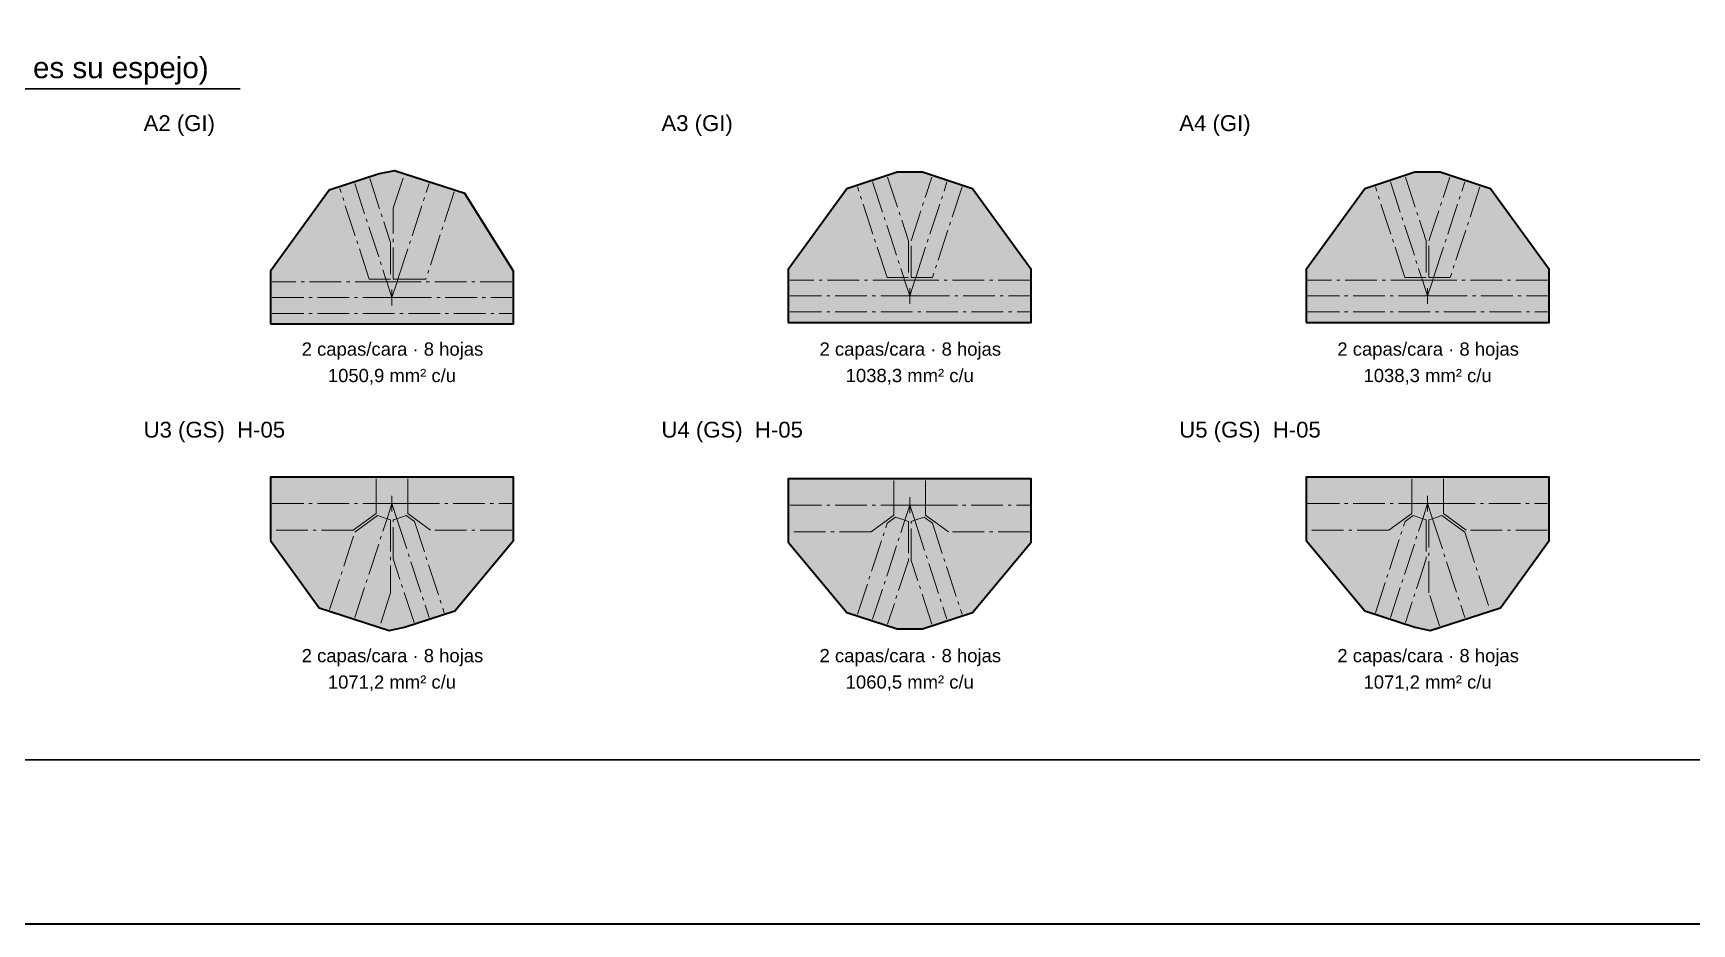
# Model space of a CAD drawing. Header units: millimetres. Extents: x 10 to 1179, y 10 to 831.
# Drawn here: x 207.1 to 521, y 10 to 178.5 of the extents above; entities that cross this region are included whole.
import ezdxf

# ---------------------------------------------------------------- set-up
doc = ezdxf.new("R2010")
doc.units = ezdxf.units.MM
doc.linetypes.add('LT_EJE', pattern=[8.6, 6, -1, 0.6, -1])
for name, color, linetype, lineweight in [('CAJETIN', 7, 'CONTINUOUS', 30), ('CORTE', 7, 'CONTINUOUS', 35), ('EJE', 1, 'LT_EJE', 13), ('MARCO', 7, 'CONTINUOUS', 40), ('SOMBRA', 254, 'CONTINUOUS', 0), ('TEXTO', 7, 'CONTINUOUS', 18)]:
    doc.layers.add(name, color=color, linetype=linetype, lineweight=lineweight)
doc.styles.add('PLANO', font='arial.ttf')

msp = doc.modelspace()

# ---------------------------------------------------------------- hatches: boundary and pattern name
at = {"layer": 'SOMBRA'}
h = msp.add_hatch(color=254, dxfattribs=at)
h.dxf.hatch_style = 1
h.paths.add_polyline_path([(252, 123.5), (298, 123.5), (298, 133.5), (288.8, 148.2), (275.5, 152.5), (272.6, 151.9), (263.1, 148.8), (252, 133.5)])
h = msp.add_hatch(color=254, dxfattribs=at)
h.dxf.hatch_style = 1
h.paths.add_polyline_path([(350, 123.8), (396, 123.8), (396, 133.8), (384.9, 149.1), (375.4, 152.2), (370.6, 152.2), (361.1, 149.1), (350, 133.8)])
h = msp.add_hatch(color=254, dxfattribs=at)
h.dxf.hatch_style = 1
h.paths.add_polyline_path([(448, 123.8), (494, 123.8), (494, 133.8), (482.9, 149.1), (473.4, 152.2), (468.6, 152.2), (459.1, 149.1), (448, 133.8)])
h = msp.add_hatch(color=254, dxfattribs=at)
h.dxf.hatch_style = 1
h.paths.add_polyline_path([(252, 82.5), (261.2, 69.8), (274.5, 65.5), (277.4, 66.1), (286.9, 69.2), (298, 82.5), (298, 94.5), (252, 94.5)])
h = msp.add_hatch(color=254, dxfattribs=at)
h.dxf.hatch_style = 1
h.paths.add_polyline_path([(350, 82.2), (361.1, 68.9), (370.6, 65.8), (375.4, 65.8), (384.9, 68.9), (396, 82.2), (396, 94.2), (350, 94.2)])
h = msp.add_hatch(color=254, dxfattribs=at)
h.dxf.hatch_style = 1
h.paths.add_polyline_path([(448, 82.5), (459.1, 69.2), (468.6, 66.1), (471.5, 65.5), (484.8, 69.8), (494, 82.5), (494, 94.5), (448, 94.5)])

# ---------------------------------------------------------------- linework, layer by layer
at = {"layer": 'CAJETIN'}
for p, q in [((22, 168), (246.28, 168)), ((10, 41), (850, 41))]:
    msp.add_line(p, q, dxfattribs=at)
at = {"layer": 'CORTE'}
for points in [[(252, 123.5), (298, 123.5), (298, 133.5), (288.8, 148.2), (275.5, 152.5), (272.6, 151.9), (263.1, 148.8), (252, 133.5)], [(350, 123.8), (396, 123.8), (396, 133.8), (384.9, 149.1), (375.4, 152.2), (370.6, 152.2), (361.1, 149.1), (350, 133.8)], [(448, 123.8), (494, 123.8), (494, 133.8), (482.9, 149.1), (473.4, 152.2), (468.6, 152.2), (459.1, 149.1), (448, 133.8)], [(252, 82.5), (261.2, 69.8), (274.5, 65.5), (277.4, 66.1), (286.9, 69.2), (298, 82.5), (298, 94.5), (252, 94.5)], [(350, 82.2), (361.1, 68.9), (370.6, 65.8), (375.4, 65.8), (384.9, 68.9), (396, 82.2), (396, 94.2), (350, 94.2)], [(448, 82.5), (459.1, 69.2), (468.6, 66.1), (471.5, 65.5), (484.8, 69.8), (494, 82.5), (494, 94.5), (448, 94.5)]]:
    msp.add_lwpolyline(points, close=True, dxfattribs=at)
at = {"layer": 'EJE'}
for points in [[(270.81, 151), (274.75, 138.93), (274.75, 132), (273.86, 132)], [(276.14, 132), (275.25, 132), (275.25, 145.38), (277.28, 151.61)], [(368.81, 151.3), (372.75, 139.23), (372.75, 132.3), (371.86, 132.3)], [(374.14, 132.3), (373.25, 132.3), (373.25, 139.23), (377.19, 151.3)], [(466.81, 151.3), (470.75, 139.23), (470.75, 132.3), (469.86, 132.3)], [(472.14, 132.3), (471.25, 132.3), (471.25, 139.23), (475.19, 151.3)], [(273.86, 132), (270.7, 132), (265.11, 149.14)], [(267.96, 150.07), (273.86, 132)], [(276.14, 132), (282.04, 150.07)], [(286.8, 148.53), (281.4, 132), (276.14, 132)], [(371.86, 132.3), (368.7, 132.3), (363.11, 149.44)], [(365.96, 150.37), (371.86, 132.3)], [(374.14, 132.3), (380.04, 150.37)], [(382.89, 149.44), (377.3, 132.3), (374.14, 132.3)], [(469.86, 132.3), (466.7, 132.3), (461.11, 149.44)], [(463.96, 150.37), (469.86, 132.3)], [(472.14, 132.3), (478.04, 150.37)], [(480.89, 149.44), (475.3, 132.3), (472.14, 132.3)], [(273.86, 132), (274.02, 131.5)], [(275.98, 131.5), (276.14, 132)], [(371.86, 132.3), (372.02, 131.8)], [(373.98, 131.8), (374.14, 132.3)], [(469.86, 132.3), (470.02, 131.8)], [(471.98, 131.8), (472.14, 132.3)], [(274.02, 131.5), (252.3, 131.5)], [(275.98, 131.5), (274.02, 131.5)], [(274.02, 131.5), (275, 128.5)], [(275, 128.5), (275.98, 131.5)], [(275, 128.5), (275, 130)], [(297.7, 131.5), (275.98, 131.5)], [(372.02, 131.8), (350.3, 131.8)], [(350.3, 128.8), (371.5, 128.8), (373, 128.8)], [(373.98, 131.8), (372.02, 131.8)], [(372.02, 131.8), (373, 128.8)], [(373, 128.8), (373.98, 131.8)], [(373, 128.8), (373, 130.3)], [(373, 127.3), (373, 128.8)], [(373, 128.8), (374.5, 128.8), (395.7, 128.8)], [(395.7, 131.8), (373.98, 131.8)], [(470.02, 131.8), (448.3, 131.8)], [(448.3, 128.8), (469.5, 128.8), (471, 128.8)], [(471.98, 131.8), (470.02, 131.8)], [(470.02, 131.8), (471, 128.8)], [(471, 128.8), (471.98, 131.8)], [(471, 128.8), (471, 130.3)], [(471, 127.3), (471, 128.8)], [(471, 128.8), (472.5, 128.8), (493.7, 128.8)], [(493.7, 131.8), (471.98, 131.8)], [(252.3, 128.5), (273.5, 128.5), (275, 128.5)], [(275, 127), (275, 128.5)], [(275, 128.5), (276.5, 128.5), (297.7, 128.5)], [(350.3, 125.8), (395.7, 125.8)], [(448.3, 125.8), (493.7, 125.8)], [(252.3, 125.5), (297.7, 125.5)], [(272, 94.2), (272, 89.5)], [(278, 89.5), (278, 94.2)], [(468, 94.2), (468, 89.5)], [(474, 89.5), (474, 94.2)], [(370, 93.9), (370, 89.2)], [(376, 89.2), (376, 93.9)], [(272, 89.5), (272, 87.63), (267.68, 84.5), (252.3, 84.5)], [(252.3, 89.5), (272, 89.5)], [(272, 89.5), (273.5, 89.5), (275, 89.5)], [(274.07, 86.65), (275, 89.5)], [(275, 89.5), (275, 91)], [(275, 88), (275, 89.5)], [(275, 89.5), (276.5, 89.5), (278, 89.5)], [(275, 89.5), (275.93, 86.65)], [(278, 89.5), (297.7, 89.5)], [(297.7, 84.5), (282.32, 84.5), (278, 87.63), (278, 89.5)], [(370, 89.2), (370, 87.33), (365.68, 84.2), (350.3, 84.2)], [(350.3, 89.2), (370, 89.2)], [(370, 89.2), (371.5, 89.2), (373, 89.2)], [(372.07, 86.35), (373, 89.2)], [(373, 89.2), (373, 90.7)], [(373, 87.7), (373, 89.2)], [(373, 89.2), (374.5, 89.2), (376, 89.2)], [(373, 89.2), (373.93, 86.35)], [(376, 89.2), (395.7, 89.2)], [(395.7, 84.2), (380.32, 84.2), (376, 87.33), (376, 89.2)], [(468, 89.5), (468, 87.63), (463.68, 84.5), (448.3, 84.5)], [(448.3, 89.5), (468, 89.5)], [(468, 89.5), (469.5, 89.5), (471, 89.5)], [(470.07, 86.65), (471, 89.5)], [(471, 89.5), (471, 91)], [(471, 88), (471, 89.5)], [(471, 89.5), (472.5, 89.5), (474, 89.5)], [(471, 89.5), (471.93, 86.65)], [(474, 89.5), (493.7, 89.5)], [(493.7, 84.5), (478.32, 84.5), (474, 87.63), (474, 89.5)], [(263.2, 69.47), (267.98, 84.1), (272.29, 87.23), (274.07, 86.65)], [(267.96, 67.93), (274.07, 86.65)], [(274.07, 86.65), (274.75, 86.43), (274.75, 72.62), (272.72, 66.39)], [(279.19, 67), (275.25, 79.07), (275.25, 86.43), (275.93, 86.65)], [(275.93, 86.65), (277.71, 87.23), (279.27, 86.1), (284.89, 68.86)], [(275.93, 86.65), (282.04, 67.93)], [(363.11, 68.56), (368.73, 85.8), (370.29, 86.93), (372.07, 86.35)], [(365.96, 67.63), (372.07, 86.35)], [(372.07, 86.35), (372.75, 86.13), (372.75, 78.77), (368.81, 66.7)], [(377.19, 66.7), (373.25, 78.77), (373.25, 86.13), (373.93, 86.35)], [(373.93, 86.35), (375.71, 86.93), (377.27, 85.8), (382.89, 68.56)], [(373.93, 86.35), (380.04, 67.63)], [(461.11, 68.86), (466.73, 86.1), (468.29, 87.23), (470.07, 86.65)], [(463.96, 67.93), (470.07, 86.65)], [(470.07, 86.65), (470.75, 86.43), (470.75, 79.07), (466.81, 67)], [(473.28, 66.39), (471.25, 72.62), (471.25, 86.43), (471.93, 86.65)], [(471.93, 86.65), (473.71, 87.23), (478.02, 84.1), (482.8, 69.47)], [(471.93, 86.65), (478.04, 67.93)]]:
    msp.add_lwpolyline(points, dxfattribs=at)
at = {"layer": 'MARCO'}
msp.add_lwpolyline([(10, 10), (1179, 10), (1179, 831), (10, 831)], close=True, dxfattribs=at)

# ---------------------------------------------------------------- texts
at = {"layer": 'TEXTO', "style": 'PLANO'}
for s, height, p in [('02  CATÁLOGO DE CONTORNOS A 1:1 (uno por nudo, armadura A; la B es su espejo)', 4, (22, 170)), ('A2 (GI)', 3, (228, 160)), ('A3 (GI)', 3, (326, 160)), ('A4 (GI)', 3, (424, 160)), ('2 capas/cara · 8 hojas', 2.5, (257.92, 117.5)), ('2 capas/cara · 8 hojas', 2.5, (355.92, 117.5)), ('2 capas/cara · 8 hojas', 2.5, (453.92, 117.5)), ('1050,9 mm² c/u', 2.5, (262.87, 112.5)), ('1038,3 mm² c/u', 2.5, (360.87, 112.5)), ('1038,3 mm² c/u', 2.5, (458.87, 112.5)), ('U3 (GS)  H-05', 3, (228, 102)), ('U4 (GS)  H-05', 3, (326, 102)), ('U5 (GS)  H-05', 3, (424, 102)), ('2 capas/cara · 8 hojas', 2.5, (257.92, 59.5)), ('2 capas/cara · 8 hojas', 2.5, (355.92, 59.5)), ('2 capas/cara · 8 hojas', 2.5, (453.92, 59.5)), ('1071,2 mm² c/u', 2.5, (262.87, 54.5)), ('1060,5 mm² c/u', 2.5, (360.87, 54.5)), ('1071,2 mm² c/u', 2.5, (458.87, 54.5))]:
    msp.add_text(s, height=height, dxfattribs=at).set_placement(p)

doc.saveas('drawing.dxf')
